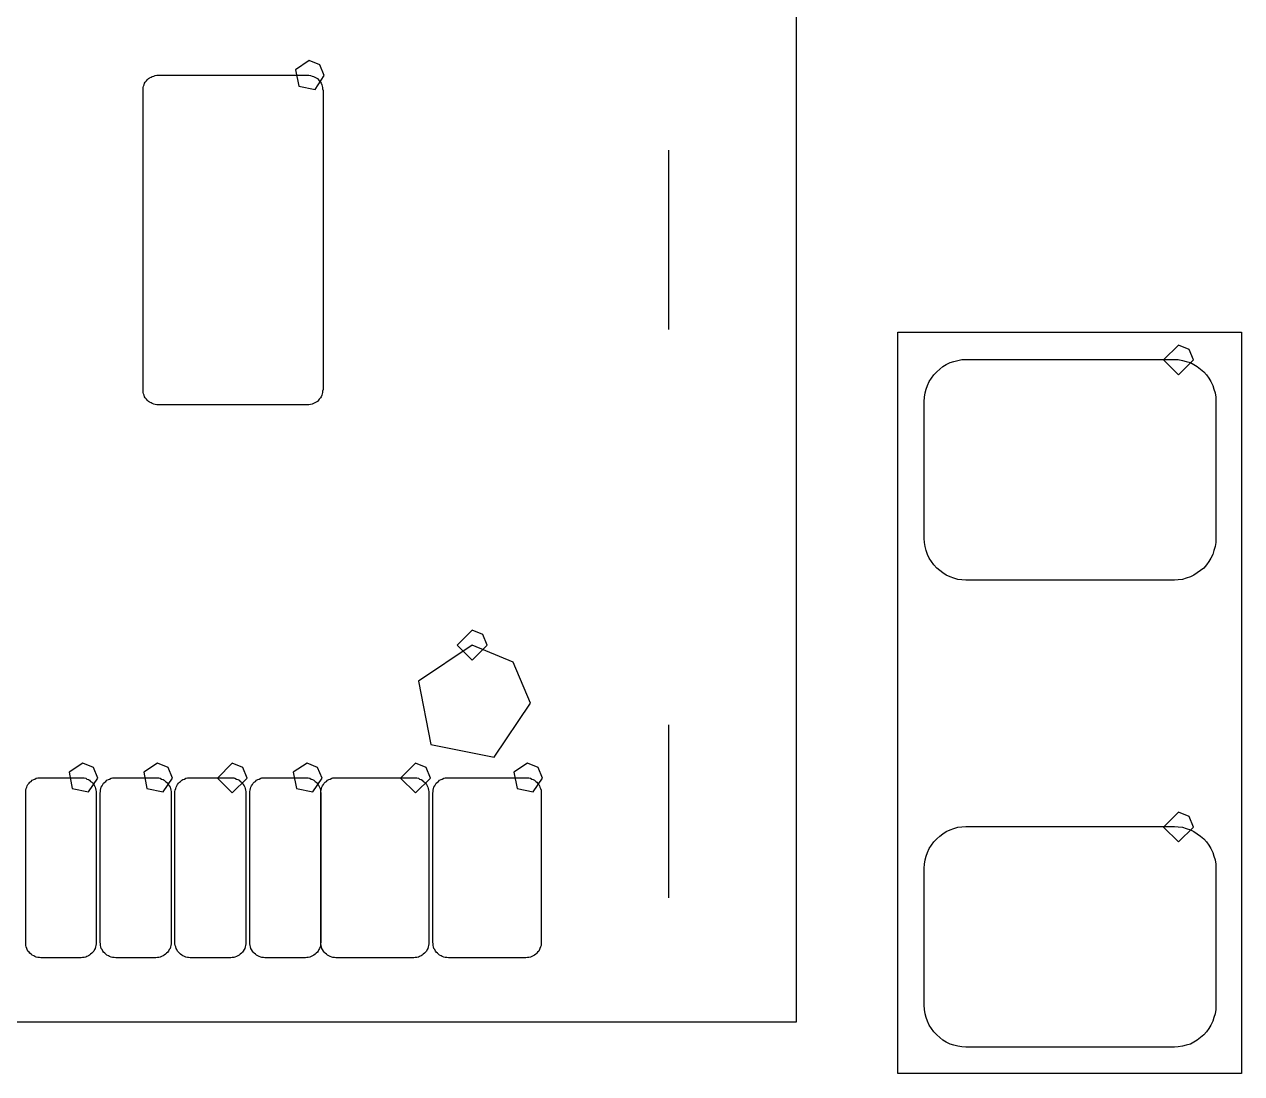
# Model space of a CAD drawing. Extents: x 114 to 258, y 8 to 198.
# Drawn here: x 141.56 to 149.7, y 180.33 to 187.35 of the extents above; entities that cross this region are included whole.
import ezdxf

# ---------------------------------------------------------------- set-up
doc = ezdxf.new("R2010")
doc.units = 0

msp = doc.modelspace()

# ---------------------------------------------------------------- linework, layer by layer
at = {"layer": 'Layer 1', "color": 7}
for points in [[(146.71802, 188.61004), (146.71802, 180.67508)], [(143.461232, 187.107757), (143.368844, 187.046026), (143.390521, 186.937046), (143.4995, 186.915369), (143.561232, 187.007757), (143.531943, 187.078468), (143.461232, 187.107757), (143.461232, 187.107757)], [(142.35176, 186.93618), (142.35684, 186.94634)], [(142.35684, 186.94634), (142.35938, 186.9565)], [(142.35938, 186.9565), (142.36446, 186.96412)], [(142.36446, 186.96412), (142.37208, 186.97174)], [(142.37208, 186.97174), (142.37716, 186.97936)], [(142.37716, 186.97936), (142.38478, 186.98698)], [(142.38478, 186.98698), (142.3924, 186.99206)], [(142.3924, 186.99206), (142.40256, 186.99714)], [(142.40256, 186.99714), (142.41018, 187.00222)], [(142.41018, 187.00222), (142.42034, 187.00476)], [(142.42034, 187.00476), (142.4305, 187.0073)], [(142.4305, 187.0073), (142.44066, 187.00984)], [(142.44066, 187.00984), (142.45082, 187.00984)], [(142.45082, 187.00984), (143.44904, 187.00984)], [(143.44904, 187.00984), (143.4592, 187.00984)], [(143.4592, 187.00984), (143.46936, 187.0073)], [(143.46936, 187.0073), (143.47952, 187.00476)], [(143.47952, 187.00476), (143.48968, 187.00222)], [(143.48968, 187.00222), (143.4973, 186.99714)], [(143.4973, 186.99714), (143.50746, 186.99206)], [(143.50746, 186.99206), (143.51508, 186.98698)], [(143.51508, 186.98698), (143.5227, 186.97936)], [(143.5227, 186.97936), (143.52778, 186.97174)], [(143.52778, 186.97174), (143.5354, 186.96412)], [(143.5354, 186.96412), (143.54048, 186.9565)], [(143.54048, 186.9565), (143.54556, 186.94634)], [(143.54556, 186.94634), (143.5481, 186.93618)], [(142.34922, 186.92856), (142.35176, 186.93618)], [(142.34922, 186.9184), (142.34922, 186.92856)], [(142.34922, 186.90824), (142.34922, 186.9184)], [(142.34922, 184.90672), (142.34922, 186.90824)], [(143.5481, 186.93618), (143.55064, 186.92856)], [(143.55064, 186.92856), (143.55064, 186.9184)], [(143.55064, 186.9184), (143.55318, 186.90824)], [(143.55318, 186.90824), (143.55318, 184.90672)], [(145.86712, 185.30804), (145.86712, 186.50946)], [(145.86712, 185.30804), (145.86712, 186.50946)], [(147.39874, 185.29026), (149.69744, 185.29026)], [(147.39874, 180.32964), (147.39874, 185.29026)], [(149.69744, 185.29026), (149.69744, 180.32964)], [(149.275292, 185.204891), (149.175292, 185.104891), (149.275292, 185.004891), (149.375292, 185.104891), (149.346003, 185.175602), (149.275292, 185.204891), (149.275292, 185.204891)], [(147.69846, 185.06166), (147.72132, 185.07436)], [(147.72132, 185.07436), (147.74672, 185.08706)], [(147.74672, 185.08706), (147.77212, 185.09468)], [(147.77212, 185.09468), (147.80006, 185.1023)], [(147.80006, 185.1023), (147.82546, 185.10738)], [(147.82546, 185.10738), (147.8534, 185.10738)], [(147.8534, 185.10738), (149.24786, 185.10738)], [(149.24786, 185.10738), (149.27326, 185.10738)], [(149.27326, 185.10738), (149.3012, 185.1023)], [(149.3012, 185.1023), (149.3266, 185.09468)], [(149.3266, 185.09468), (149.35454, 185.08706)], [(149.35454, 185.08706), (149.3774, 185.07436)], [(149.3774, 185.07436), (149.40026, 185.06166)], [(147.62226, 184.98292), (147.6375, 185.00578)], [(147.6375, 185.00578), (147.65782, 185.0261)], [(147.65782, 185.0261), (147.67814, 185.04388)], [(147.67814, 185.04388), (147.69846, 185.06166)], [(149.40026, 185.06166), (149.42312, 185.04388)], [(149.42312, 185.04388), (149.44344, 185.0261)], [(149.44344, 185.0261), (149.46122, 185.00578)], [(149.46122, 185.00578), (149.479, 184.98292)], [(147.58162, 184.88386), (147.5867, 184.90926)], [(147.5867, 184.90926), (147.59686, 184.93466)], [(147.59686, 184.93466), (147.60702, 184.96006)], [(147.60702, 184.96006), (147.62226, 184.98292)], [(149.479, 184.98292), (149.4917, 184.96006)], [(149.4917, 184.96006), (149.5044, 184.93466)], [(149.5044, 184.93466), (149.51202, 184.90926)], [(149.51202, 184.90926), (149.51964, 184.88386)], [(142.34922, 184.89656), (142.34922, 184.90672)], [(142.34922, 184.8864), (142.34922, 184.89656)], [(142.35176, 184.87878), (142.34922, 184.8864)], [(142.35684, 184.86862), (142.35176, 184.87878)], [(142.35938, 184.85846), (142.35684, 184.86862)], [(142.36446, 184.85084), (142.35938, 184.85846)], [(142.37208, 184.84322), (142.36446, 184.85084)], [(142.37716, 184.8356), (142.37208, 184.84322)], [(142.38478, 184.82798), (142.37716, 184.8356)], [(142.3924, 184.8229), (142.38478, 184.82798)], [(143.51508, 184.82798), (143.50746, 184.8229)], [(143.5227, 184.8356), (143.51508, 184.82798)], [(143.52778, 184.84322), (143.5227, 184.8356)], [(143.5354, 184.85084), (143.52778, 184.84322)], [(143.54048, 184.85846), (143.5354, 184.85084)], [(143.54556, 184.86862), (143.54048, 184.85846)], [(143.5481, 184.87878), (143.54556, 184.86862)], [(143.55064, 184.8864), (143.5481, 184.87878)], [(143.55318, 184.90672), (143.55064, 184.89656)], [(143.55064, 184.89656), (143.55064, 184.8864)], [(147.574, 184.82798), (147.57654, 184.85592)], [(147.574, 183.91104), (147.574, 184.82798)], [(147.57654, 184.85592), (147.58162, 184.88386)], [(149.51964, 184.88386), (149.52472, 184.85592)], [(149.52472, 184.85592), (149.52472, 184.82798)], [(149.52472, 184.82798), (149.52472, 183.91104)], [(142.40256, 184.81782), (142.3924, 184.8229)], [(142.41018, 184.81274), (142.40256, 184.81782)], [(142.42034, 184.8102), (142.41018, 184.81274)], [(142.4305, 184.80766), (142.42034, 184.8102)], [(142.44066, 184.80512), (142.4305, 184.80766)], [(142.45082, 184.80512), (142.44066, 184.80512)], [(143.44904, 184.80512), (142.45082, 184.80512)], [(143.4592, 184.80512), (143.44904, 184.80512)], [(143.46936, 184.80766), (143.4592, 184.80512)], [(143.47952, 184.8102), (143.46936, 184.80766)], [(143.48968, 184.81274), (143.47952, 184.8102)], [(143.4973, 184.81782), (143.48968, 184.81274)], [(143.50746, 184.8229), (143.4973, 184.81782)], [(147.57654, 183.8831), (147.574, 183.91104)], [(147.58162, 183.8577), (147.57654, 183.8831)], [(147.5867, 183.82976), (147.58162, 183.8577)], [(149.51964, 183.8577), (149.51202, 183.82976)], [(149.52472, 183.8831), (149.51964, 183.8577)], [(149.52472, 183.91104), (149.52472, 183.8831)], [(147.59686, 183.80436), (147.5867, 183.82976)], [(147.60702, 183.77896), (147.59686, 183.80436)], [(147.62226, 183.7561), (147.60702, 183.77896)], [(149.4917, 183.77896), (149.479, 183.7561)], [(149.5044, 183.80436), (149.4917, 183.77896)], [(149.51202, 183.82976), (149.5044, 183.80436)], [(147.6375, 183.73324), (147.62226, 183.7561)], [(147.65782, 183.71292), (147.6375, 183.73324)], [(147.67814, 183.69514), (147.65782, 183.71292)], [(147.69846, 183.6799), (147.67814, 183.69514)], [(149.42312, 183.69514), (149.40026, 183.6799)], [(149.44344, 183.71292), (149.42312, 183.69514)], [(149.46122, 183.73324), (149.44344, 183.71292)], [(149.479, 183.7561), (149.46122, 183.73324)], [(147.72132, 183.66466), (147.69846, 183.6799)], [(147.74672, 183.6545), (147.72132, 183.66466)], [(147.77212, 183.64434), (147.74672, 183.6545)], [(147.80006, 183.63672), (147.77212, 183.64434)], [(147.82546, 183.63418), (147.80006, 183.63672)], [(147.8534, 183.63164), (147.82546, 183.63418)], [(149.24786, 183.63164), (147.8534, 183.63164)], [(149.27326, 183.63418), (149.24786, 183.63164)], [(149.3012, 183.63672), (149.27326, 183.63418)], [(149.3266, 183.64434), (149.3012, 183.63672)], [(149.35454, 183.6545), (149.3266, 183.64434)], [(149.3774, 183.66466), (149.35454, 183.6545)], [(149.40026, 183.6799), (149.3774, 183.66466)], [(144.5514, 183.296284), (144.4514, 183.196284), (144.5514, 183.096284), (144.6514, 183.196284), (144.622111, 183.266995), (144.5514, 183.296284), (144.5514, 183.296284)], [(144.5514, 183.296284), (144.4514, 183.196284), (144.5514, 183.096284), (144.6514, 183.196284), (144.622111, 183.266995), (144.5514, 183.296284), (144.5514, 183.296284)], [(144.5514, 183.1973), (144.19072, 182.956)], [(144.5514, 183.1973), (144.19072, 182.956)], [(144.82572, 183.083), (144.5514, 183.1973)], [(144.82572, 183.083), (144.5514, 183.1973)], [(144.94002, 182.80868), (144.82572, 183.083)], [(144.94002, 182.80868), (144.82572, 183.083)], [(144.19072, 182.956), (144.27454, 182.53182)], [(144.19072, 182.956), (144.27454, 182.53182)], [(144.69872, 182.448), (144.94002, 182.80868)], [(144.69872, 182.448), (144.94002, 182.80868)], [(145.86712, 181.50566), (145.86712, 182.6639)], [(145.86712, 181.50566), (145.86712, 182.6639)], [(144.27454, 182.53182), (144.69872, 182.448)], [(144.27454, 182.53182), (144.69872, 182.448)], [(141.946376, 182.407792), (141.853988, 182.34606), (141.875665, 182.237081), (141.984644, 182.215404), (142.046376, 182.307792), (142.017087, 182.378503), (141.946376, 182.407792), (141.946376, 182.407792)], [(142.446248, 182.407792), (142.35386, 182.34606), (142.375537, 182.237081), (142.484516, 182.215404), (142.546248, 182.307792), (142.516959, 182.378503), (142.446248, 182.407792), (142.446248, 182.407792)], [(142.946374, 182.407792), (142.846374, 182.307792), (142.946374, 182.207792), (143.046374, 182.307792), (143.017085, 182.378503), (142.946374, 182.407792), (142.946374, 182.407792)], [(143.446246, 182.407792), (143.353858, 182.34606), (143.375535, 182.237081), (143.484514, 182.215404), (143.546246, 182.307792), (143.516957, 182.378503), (143.446246, 182.407792), (143.446246, 182.407792)], [(144.171162, 182.407792), (144.071162, 182.307792), (144.171162, 182.207792), (144.271162, 182.307792), (144.241873, 182.378503), (144.171162, 182.407792), (144.171162, 182.407792)], [(144.921224, 182.407792), (144.828836, 182.34606), (144.850513, 182.237081), (144.959492, 182.215404), (145.021224, 182.307792), (144.991935, 182.378503), (144.921224, 182.407792), (144.921224, 182.407792)], [(141.62532, 182.30068), (141.63548, 182.30576)], [(141.63548, 182.30576), (141.64564, 182.3083)], [(141.64564, 182.3083), (141.6558, 182.3083)], [(141.6558, 182.3083), (141.66596, 182.3083)], [(141.66596, 182.3083), (141.9352, 182.3083)], [(141.9352, 182.3083), (141.94536, 182.3083)], [(141.94536, 182.3083), (141.95552, 182.3083)], [(141.95552, 182.3083), (141.96568, 182.30576)], [(141.96568, 182.30576), (141.9733, 182.30068)], [(142.1257, 182.30068), (142.13586, 182.30576)], [(142.13586, 182.30576), (142.14602, 182.3083)], [(142.14602, 182.3083), (142.15618, 182.3083)], [(142.15618, 182.3083), (142.16634, 182.3083)], [(142.16634, 182.3083), (142.43558, 182.3083)], [(142.43558, 182.3083), (142.44574, 182.3083)], [(142.44574, 182.3083), (142.4559, 182.3083)], [(142.4559, 182.3083), (142.46352, 182.30576)], [(142.46352, 182.30576), (142.47368, 182.30068)], [(142.62608, 182.30068), (142.63624, 182.30576)], [(142.63624, 182.30576), (142.6464, 182.3083)], [(142.6464, 182.3083), (142.65402, 182.3083)], [(142.65402, 182.3083), (142.66418, 182.3083)], [(142.66418, 182.3083), (142.93596, 182.3083)], [(142.93596, 182.3083), (142.94612, 182.3083)], [(142.94612, 182.3083), (142.95628, 182.3083)], [(142.95628, 182.3083), (142.9639, 182.30576)], [(142.9639, 182.30576), (142.97406, 182.30068)], [(143.12646, 182.30068), (143.13662, 182.30576)], [(143.13662, 182.30576), (143.14424, 182.3083)], [(143.14424, 182.3083), (143.1544, 182.3083)], [(143.1544, 182.3083), (143.16456, 182.3083)], [(143.16456, 182.3083), (143.43634, 182.3083)], [(143.43634, 182.3083), (143.44396, 182.3083)], [(143.44396, 182.3083), (143.45412, 182.3083)], [(143.45412, 182.3083), (143.46428, 182.30576)], [(143.46428, 182.30576), (143.47444, 182.30068)], [(143.60144, 182.30068), (143.6116, 182.30576)], [(143.6116, 182.30576), (143.61922, 182.3083)], [(143.61922, 182.3083), (143.62938, 182.3083)], [(143.62938, 182.3083), (143.63954, 182.3083)], [(143.63954, 182.3083), (144.16024, 182.3083)], [(144.16024, 182.3083), (144.1704, 182.3083)], [(144.1704, 182.3083), (144.18056, 182.3083)], [(144.18056, 182.3083), (144.19072, 182.30576)], [(144.19072, 182.30576), (144.19834, 182.30068)], [(144.35074, 182.30068), (144.3609, 182.30576)], [(144.3609, 182.30576), (144.37106, 182.3083)], [(144.37106, 182.3083), (144.38122, 182.3083)], [(144.38122, 182.3083), (144.39138, 182.3083)], [(144.39138, 182.3083), (144.90954, 182.3083)], [(144.90954, 182.3083), (144.9197, 182.3083)], [(144.9197, 182.3083), (144.92986, 182.3083)], [(144.92986, 182.3083), (144.94002, 182.30576)], [(144.94002, 182.30576), (144.95018, 182.30068)], [(141.56436, 182.22702), (141.5669, 182.23718)], [(141.56436, 182.21686), (141.56436, 182.22702)], [(141.5669, 182.23718), (141.57198, 182.24734)], [(141.57198, 182.24734), (141.57452, 182.25496)], [(141.57452, 182.25496), (141.5796, 182.26512)], [(141.5796, 182.26512), (141.58722, 182.27274)], [(141.58722, 182.27274), (141.5923, 182.28036)], [(141.5923, 182.28036), (141.59992, 182.28544)], [(141.59992, 182.28544), (141.60754, 182.29306)], [(141.60754, 182.29306), (141.6177, 182.29814)], [(141.6177, 182.29814), (141.62532, 182.30068)], [(141.9733, 182.30068), (141.98346, 182.29814)], [(141.98346, 182.29814), (141.99108, 182.29306)], [(141.99108, 182.29306), (141.9987, 182.28544)], [(141.9987, 182.28544), (142.00632, 182.28036)], [(142.00632, 182.28036), (142.01394, 182.27274)], [(142.01394, 182.27274), (142.01902, 182.26512)], [(142.01902, 182.26512), (142.0241, 182.25496)], [(142.0241, 182.25496), (142.02918, 182.24734)], [(142.02918, 182.24734), (142.03172, 182.23718)], [(142.03172, 182.23718), (142.03426, 182.22702)], [(142.03426, 182.22702), (142.0368, 182.21686)], [(142.06474, 182.22702), (142.06728, 182.23718)], [(142.06474, 182.21686), (142.06474, 182.22702)], [(142.06728, 182.23718), (142.06982, 182.24734)], [(142.06982, 182.24734), (142.0749, 182.25496)], [(142.0749, 182.25496), (142.07998, 182.26512)], [(142.07998, 182.26512), (142.08506, 182.27274)], [(142.08506, 182.27274), (142.09268, 182.28036)], [(142.09268, 182.28036), (142.1003, 182.28544)], [(142.1003, 182.28544), (142.10792, 182.29306)], [(142.10792, 182.29306), (142.11808, 182.29814)], [(142.11808, 182.29814), (142.1257, 182.30068)], [(142.47368, 182.30068), (142.48384, 182.29814)], [(142.48384, 182.29814), (142.49146, 182.29306)], [(142.49146, 182.29306), (142.49908, 182.28544)], [(142.49908, 182.28544), (142.5067, 182.28036)], [(142.5067, 182.28036), (142.51432, 182.27274)], [(142.51432, 182.27274), (142.5194, 182.26512)], [(142.5194, 182.26512), (142.52448, 182.25496)], [(142.52448, 182.25496), (142.52956, 182.24734)], [(142.52956, 182.24734), (142.5321, 182.23718)], [(142.5321, 182.23718), (142.53464, 182.22702)], [(142.53464, 182.22702), (142.53718, 182.21686)], [(142.56258, 182.21686), (142.56512, 182.22702)], [(142.56512, 182.22702), (142.56766, 182.23718)], [(142.56766, 182.23718), (142.5702, 182.24734)], [(142.5702, 182.24734), (142.57528, 182.25496)], [(142.57528, 182.25496), (142.58036, 182.26512)], [(142.58036, 182.26512), (142.58544, 182.27274)], [(142.58544, 182.27274), (142.59306, 182.28036)], [(142.59306, 182.28036), (142.60068, 182.28544)], [(142.60068, 182.28544), (142.6083, 182.29306)], [(142.6083, 182.29306), (142.61592, 182.29814)], [(142.61592, 182.29814), (142.62608, 182.30068)], [(142.97406, 182.30068), (142.98422, 182.29814)], [(142.98422, 182.29814), (142.99184, 182.29306)], [(142.99184, 182.29306), (142.99946, 182.28544)], [(142.99946, 182.28544), (143.00708, 182.28036)], [(143.00708, 182.28036), (143.0147, 182.27274)], [(143.0147, 182.27274), (143.01978, 182.26512)], [(143.01978, 182.26512), (143.02486, 182.25496)], [(143.02486, 182.25496), (143.02994, 182.24734)], [(143.02994, 182.24734), (143.03248, 182.23718)], [(143.03248, 182.23718), (143.03502, 182.22702)], [(143.03502, 182.22702), (143.03756, 182.21686)], [(143.06296, 182.21686), (143.0655, 182.22702)], [(143.0655, 182.22702), (143.06804, 182.23718)], [(143.06804, 182.23718), (143.07058, 182.24734)], [(143.07058, 182.24734), (143.07566, 182.25496)], [(143.07566, 182.25496), (143.08074, 182.26512)], [(143.08074, 182.26512), (143.08582, 182.27274)], [(143.08582, 182.27274), (143.09344, 182.28036)], [(143.09344, 182.28036), (143.10106, 182.28544)], [(143.10106, 182.28544), (143.10868, 182.29306)], [(143.10868, 182.29306), (143.1163, 182.29814)], [(143.1163, 182.29814), (143.12646, 182.30068)], [(143.47444, 182.30068), (143.48206, 182.29814)], [(143.48206, 182.29814), (143.49222, 182.29306)], [(143.49222, 182.29306), (143.49984, 182.28544)], [(143.49984, 182.28544), (143.50746, 182.28036)], [(143.50746, 182.28036), (143.51508, 182.27274)], [(143.51508, 182.27274), (143.52016, 182.26512)], [(143.52016, 182.26512), (143.52524, 182.25496)], [(143.52524, 182.25496), (143.53032, 182.24734)], [(143.53032, 182.24734), (143.53286, 182.23718)], [(143.53286, 182.23718), (143.5354, 182.22702)], [(143.5354, 182.22702), (143.5354, 182.21686)], [(143.53794, 182.21686), (143.54048, 182.22702)], [(143.54048, 182.22702), (143.54302, 182.23718)], [(143.54302, 182.23718), (143.54556, 182.24734)], [(143.54556, 182.24734), (143.55064, 182.25496)], [(143.55064, 182.25496), (143.55572, 182.26512)], [(143.55572, 182.26512), (143.5608, 182.27274)], [(143.5608, 182.27274), (143.56842, 182.28036)], [(143.56842, 182.28036), (143.57604, 182.28544)], [(143.57604, 182.28544), (143.58366, 182.29306)], [(143.58366, 182.29306), (143.59128, 182.29814)], [(143.59128, 182.29814), (143.60144, 182.30068)], [(144.19834, 182.30068), (144.2085, 182.29814)], [(144.2085, 182.29814), (144.21612, 182.29306)], [(144.21612, 182.29306), (144.22374, 182.28544)], [(144.22374, 182.28544), (144.23136, 182.28036)], [(144.23136, 182.28036), (144.23898, 182.27274)], [(144.23898, 182.27274), (144.24406, 182.26512)], [(144.24406, 182.26512), (144.24914, 182.25496)], [(144.24914, 182.25496), (144.25422, 182.24734)], [(144.25422, 182.24734), (144.25676, 182.23718)], [(144.25676, 182.23718), (144.2593, 182.22702)], [(144.2593, 182.22702), (144.26184, 182.21686)], [(144.28978, 182.22702), (144.29232, 182.23718)], [(144.28978, 182.21686), (144.28978, 182.22702)], [(144.29232, 182.23718), (144.29486, 182.24734)], [(144.29486, 182.24734), (144.29994, 182.25496)], [(144.29994, 182.25496), (144.30502, 182.26512)], [(144.30502, 182.26512), (144.3101, 182.27274)], [(144.3101, 182.27274), (144.31772, 182.28036)], [(144.31772, 182.28036), (144.32534, 182.28544)], [(144.32534, 182.28544), (144.33296, 182.29306)], [(144.33296, 182.29306), (144.34312, 182.29814)], [(144.34312, 182.29814), (144.35074, 182.30068)], [(144.95018, 182.30068), (144.9578, 182.29814)], [(144.9578, 182.29814), (144.96796, 182.29306)], [(144.96796, 182.29306), (144.97558, 182.28544)], [(144.97558, 182.28544), (144.9832, 182.28036)], [(144.9832, 182.28036), (144.98828, 182.27274)], [(144.98828, 182.27274), (144.9959, 182.26512)], [(144.9959, 182.26512), (145.00098, 182.25496)], [(145.00098, 182.25496), (145.00352, 182.24734)], [(145.00352, 182.24734), (145.0086, 182.23718)], [(145.0086, 182.23718), (145.01114, 182.22702)], [(145.01114, 182.22702), (145.01114, 182.21686)], [(141.56436, 182.2067), (141.56436, 182.21686)], [(141.56436, 181.20848), (141.56436, 182.2067)], [(142.0368, 182.21686), (142.0368, 182.2067)], [(142.0368, 182.2067), (142.0368, 181.20848)], [(142.0622, 182.2067), (142.06474, 182.21686)], [(142.0622, 181.20848), (142.0622, 182.2067)], [(142.53718, 182.21686), (142.53718, 182.2067)], [(142.53718, 182.2067), (142.53718, 181.20848)], [(142.56258, 182.2067), (142.56258, 182.21686)], [(142.56258, 181.20848), (142.56258, 182.2067)], [(143.03756, 182.21686), (143.03756, 182.2067)], [(143.03756, 182.2067), (143.03756, 181.20848)], [(143.06296, 182.2067), (143.06296, 182.21686)], [(143.06296, 181.20848), (143.06296, 182.2067)], [(143.5354, 182.21686), (143.53794, 182.2067)], [(143.53794, 182.2067), (143.53794, 182.21686)], [(143.53794, 181.20848), (143.53794, 182.2067)], [(143.53794, 182.2067), (143.53794, 181.20848)], [(144.26184, 182.21686), (144.26184, 182.2067)], [(144.26184, 182.2067), (144.26184, 181.20848)], [(144.28724, 182.2067), (144.28978, 182.21686)], [(144.28724, 181.20848), (144.28724, 182.2067)], [(145.01114, 182.21686), (145.01114, 182.2067)], [(145.01114, 182.2067), (145.01114, 181.20848)], [(149.275292, 182.079878), (149.175292, 181.979878), (149.275292, 181.879878), (149.375292, 181.979878), (149.346003, 182.050589), (149.275292, 182.079878), (149.275292, 182.079878)], [(147.77212, 181.97048), (147.80006, 181.9781)], [(147.80006, 181.9781), (147.82546, 181.98064)], [(147.82546, 181.98064), (147.8534, 181.98318)], [(147.8534, 181.98318), (149.24786, 181.98318)], [(149.24786, 181.98318), (149.27326, 181.98064)], [(149.27326, 181.98064), (149.3012, 181.9781)], [(149.3012, 181.9781), (149.3266, 181.97048)], [(147.6375, 181.88158), (147.65782, 181.9019)], [(147.65782, 181.9019), (147.67814, 181.91968)], [(147.67814, 181.91968), (147.69846, 181.93492)], [(147.69846, 181.93492), (147.72132, 181.95016)], [(147.72132, 181.95016), (147.74672, 181.96032)], [(147.74672, 181.96032), (147.77212, 181.97048)], [(149.3266, 181.97048), (149.35454, 181.96032)], [(149.35454, 181.96032), (149.3774, 181.95016)], [(149.3774, 181.95016), (149.40026, 181.93492)], [(149.40026, 181.93492), (149.42312, 181.91968)], [(149.42312, 181.91968), (149.44344, 181.9019)], [(149.44344, 181.9019), (149.46122, 181.88158)], [(147.59686, 181.81046), (147.60702, 181.83586)], [(147.60702, 181.83586), (147.62226, 181.85872)], [(147.62226, 181.85872), (147.6375, 181.88158)], [(149.46122, 181.88158), (149.479, 181.85872)], [(149.479, 181.85872), (149.4917, 181.83586)], [(149.4917, 181.83586), (149.5044, 181.81046)], [(147.57654, 181.73172), (147.58162, 181.75966)], [(147.58162, 181.75966), (147.5867, 181.78506)], [(147.5867, 181.78506), (147.59686, 181.81046)], [(149.5044, 181.81046), (149.51202, 181.78506)], [(149.51202, 181.78506), (149.51964, 181.75966)], [(149.51964, 181.75966), (149.52472, 181.73172)], [(147.574, 181.70378), (147.57654, 181.73172)], [(147.574, 180.78684), (147.574, 181.70378)], [(149.52472, 181.73172), (149.52472, 181.70378)], [(149.52472, 181.70378), (149.52472, 180.78684)], [(141.56436, 181.19832), (141.56436, 181.20848)], [(141.56436, 181.18816), (141.56436, 181.19832)], [(141.5669, 181.178), (141.56436, 181.18816)], [(141.57198, 181.16784), (141.5669, 181.178)], [(141.57452, 181.16022), (141.57198, 181.16784)], [(142.02918, 181.16784), (142.0241, 181.16022)], [(142.03172, 181.178), (142.02918, 181.16784)], [(142.03426, 181.18816), (142.03172, 181.178)], [(142.0368, 181.19832), (142.03426, 181.18816)], [(142.0368, 181.20848), (142.0368, 181.19832)], [(142.06474, 181.19832), (142.0622, 181.20848)], [(142.06474, 181.18816), (142.06474, 181.19832)], [(142.06728, 181.178), (142.06474, 181.18816)], [(142.06982, 181.16784), (142.06728, 181.178)], [(142.0749, 181.16022), (142.06982, 181.16784)], [(142.52956, 181.16784), (142.52448, 181.16022)], [(142.5321, 181.178), (142.52956, 181.16784)], [(142.53464, 181.18816), (142.5321, 181.178)], [(142.53718, 181.19832), (142.53464, 181.18816)], [(142.53718, 181.20848), (142.53718, 181.19832)], [(142.56258, 181.19832), (142.56258, 181.20848)], [(142.56512, 181.18816), (142.56258, 181.19832)], [(142.56766, 181.178), (142.56512, 181.18816)], [(142.5702, 181.16784), (142.56766, 181.178)], [(142.57528, 181.16022), (142.5702, 181.16784)], [(143.02994, 181.16784), (143.02486, 181.16022)], [(143.03248, 181.178), (143.02994, 181.16784)], [(143.03502, 181.18816), (143.03248, 181.178)], [(143.03756, 181.19832), (143.03502, 181.18816)], [(143.03756, 181.20848), (143.03756, 181.19832)], [(143.06296, 181.19832), (143.06296, 181.20848)], [(143.0655, 181.18816), (143.06296, 181.19832)], [(143.06804, 181.178), (143.0655, 181.18816)], [(143.07058, 181.16784), (143.06804, 181.178)], [(143.07566, 181.16022), (143.07058, 181.16784)], [(143.53032, 181.16784), (143.52524, 181.16022)], [(143.53286, 181.178), (143.53032, 181.16784)], [(143.5354, 181.18816), (143.53286, 181.178)], [(143.53794, 181.20848), (143.5354, 181.19832)], [(143.5354, 181.19832), (143.5354, 181.18816)], [(143.53794, 181.19832), (143.53794, 181.20848)], [(143.54048, 181.18816), (143.53794, 181.19832)], [(143.54302, 181.178), (143.54048, 181.18816)], [(143.54556, 181.16784), (143.54302, 181.178)], [(143.55064, 181.16022), (143.54556, 181.16784)], [(144.25422, 181.16784), (144.24914, 181.16022)], [(144.25676, 181.178), (144.25422, 181.16784)], [(144.2593, 181.18816), (144.25676, 181.178)], [(144.26184, 181.19832), (144.2593, 181.18816)], [(144.26184, 181.20848), (144.26184, 181.19832)], [(144.28978, 181.19832), (144.28724, 181.20848)], [(144.28978, 181.18816), (144.28978, 181.19832)], [(144.29232, 181.178), (144.28978, 181.18816)], [(144.29486, 181.16784), (144.29232, 181.178)], [(144.29994, 181.16022), (144.29486, 181.16784)], [(145.00352, 181.16784), (145.00098, 181.16022)], [(145.0086, 181.178), (145.00352, 181.16784)], [(145.01114, 181.18816), (145.0086, 181.178)], [(145.01114, 181.20848), (145.01114, 181.19832)], [(145.01114, 181.19832), (145.01114, 181.18816)], [(141.5796, 181.15006), (141.57452, 181.16022)], [(141.58722, 181.14244), (141.5796, 181.15006)], [(141.5923, 181.13482), (141.58722, 181.14244)], [(141.59992, 181.12974), (141.5923, 181.13482)], [(141.60754, 181.12212), (141.59992, 181.12974)], [(141.6177, 181.11704), (141.60754, 181.12212)], [(141.62532, 181.1145), (141.6177, 181.11704)], [(141.63548, 181.10942), (141.62532, 181.1145)], [(141.64564, 181.10688), (141.63548, 181.10942)], [(141.6558, 181.10688), (141.64564, 181.10688)], [(141.66596, 181.10434), (141.6558, 181.10688)], [(141.9352, 181.10434), (141.66596, 181.10434)], [(141.94536, 181.10688), (141.9352, 181.10434)], [(141.95552, 181.10688), (141.94536, 181.10688)], [(141.96568, 181.10942), (141.95552, 181.10688)], [(141.9733, 181.1145), (141.96568, 181.10942)], [(141.98346, 181.11704), (141.9733, 181.1145)], [(141.99108, 181.12212), (141.98346, 181.11704)], [(141.9987, 181.12974), (141.99108, 181.12212)], [(142.00632, 181.13482), (141.9987, 181.12974)], [(142.01394, 181.14244), (142.00632, 181.13482)], [(142.01902, 181.15006), (142.01394, 181.14244)], [(142.0241, 181.16022), (142.01902, 181.15006)], [(142.07998, 181.15006), (142.0749, 181.16022)], [(142.08506, 181.14244), (142.07998, 181.15006)], [(142.09268, 181.13482), (142.08506, 181.14244)], [(142.1003, 181.12974), (142.09268, 181.13482)], [(142.10792, 181.12212), (142.1003, 181.12974)], [(142.11808, 181.11704), (142.10792, 181.12212)], [(142.1257, 181.1145), (142.11808, 181.11704)], [(142.13586, 181.10942), (142.1257, 181.1145)], [(142.14602, 181.10688), (142.13586, 181.10942)], [(142.15618, 181.10688), (142.14602, 181.10688)], [(142.16634, 181.10434), (142.15618, 181.10688)], [(142.43558, 181.10434), (142.16634, 181.10434)], [(142.44574, 181.10688), (142.43558, 181.10434)], [(142.4559, 181.10688), (142.44574, 181.10688)], [(142.46352, 181.10942), (142.4559, 181.10688)], [(142.47368, 181.1145), (142.46352, 181.10942)], [(142.48384, 181.11704), (142.47368, 181.1145)], [(142.49146, 181.12212), (142.48384, 181.11704)], [(142.49908, 181.12974), (142.49146, 181.12212)], [(142.5067, 181.13482), (142.49908, 181.12974)], [(142.51432, 181.14244), (142.5067, 181.13482)], [(142.5194, 181.15006), (142.51432, 181.14244)], [(142.52448, 181.16022), (142.5194, 181.15006)], [(142.58036, 181.15006), (142.57528, 181.16022)], [(142.58544, 181.14244), (142.58036, 181.15006)], [(142.59306, 181.13482), (142.58544, 181.14244)], [(142.60068, 181.12974), (142.59306, 181.13482)], [(142.6083, 181.12212), (142.60068, 181.12974)], [(142.61592, 181.11704), (142.6083, 181.12212)], [(142.62608, 181.1145), (142.61592, 181.11704)], [(142.63624, 181.10942), (142.62608, 181.1145)], [(142.6464, 181.10688), (142.63624, 181.10942)], [(142.65402, 181.10688), (142.6464, 181.10688)], [(142.66418, 181.10434), (142.65402, 181.10688)], [(142.93596, 181.10434), (142.66418, 181.10434)], [(142.94612, 181.10688), (142.93596, 181.10434)], [(142.95628, 181.10688), (142.94612, 181.10688)], [(142.9639, 181.10942), (142.95628, 181.10688)], [(142.97406, 181.1145), (142.9639, 181.10942)], [(142.98422, 181.11704), (142.97406, 181.1145)], [(142.99184, 181.12212), (142.98422, 181.11704)], [(142.99946, 181.12974), (142.99184, 181.12212)], [(143.00708, 181.13482), (142.99946, 181.12974)], [(143.0147, 181.14244), (143.00708, 181.13482)], [(143.01978, 181.15006), (143.0147, 181.14244)], [(143.02486, 181.16022), (143.01978, 181.15006)], [(143.08074, 181.15006), (143.07566, 181.16022)], [(143.08582, 181.14244), (143.08074, 181.15006)], [(143.09344, 181.13482), (143.08582, 181.14244)], [(143.10106, 181.12974), (143.09344, 181.13482)], [(143.10868, 181.12212), (143.10106, 181.12974)], [(143.1163, 181.11704), (143.10868, 181.12212)], [(143.12646, 181.1145), (143.1163, 181.11704)], [(143.13662, 181.10942), (143.12646, 181.1145)], [(143.14424, 181.10688), (143.13662, 181.10942)], [(143.1544, 181.10688), (143.14424, 181.10688)], [(143.16456, 181.10434), (143.1544, 181.10688)], [(143.43634, 181.10434), (143.16456, 181.10434)], [(143.44396, 181.10688), (143.43634, 181.10434)], [(143.45412, 181.10688), (143.44396, 181.10688)], [(143.46428, 181.10942), (143.45412, 181.10688)], [(143.47444, 181.1145), (143.46428, 181.10942)], [(143.48206, 181.11704), (143.47444, 181.1145)], [(143.49222, 181.12212), (143.48206, 181.11704)], [(143.49984, 181.12974), (143.49222, 181.12212)], [(143.50746, 181.13482), (143.49984, 181.12974)], [(143.51508, 181.14244), (143.50746, 181.13482)], [(143.52016, 181.15006), (143.51508, 181.14244)], [(143.52524, 181.16022), (143.52016, 181.15006)], [(143.55572, 181.15006), (143.55064, 181.16022)], [(143.5608, 181.14244), (143.55572, 181.15006)], [(143.56842, 181.13482), (143.5608, 181.14244)], [(143.57604, 181.12974), (143.56842, 181.13482)], [(143.58366, 181.12212), (143.57604, 181.12974)], [(143.59128, 181.11704), (143.58366, 181.12212)], [(143.60144, 181.1145), (143.59128, 181.11704)], [(143.6116, 181.10942), (143.60144, 181.1145)], [(143.61922, 181.10688), (143.6116, 181.10942)], [(143.62938, 181.10688), (143.61922, 181.10688)], [(143.63954, 181.10434), (143.62938, 181.10688)], [(144.16024, 181.10434), (143.63954, 181.10434)], [(144.1704, 181.10688), (144.16024, 181.10434)], [(144.18056, 181.10688), (144.1704, 181.10688)], [(144.19072, 181.10942), (144.18056, 181.10688)], [(144.19834, 181.1145), (144.19072, 181.10942)], [(144.2085, 181.11704), (144.19834, 181.1145)], [(144.21612, 181.12212), (144.2085, 181.11704)], [(144.22374, 181.12974), (144.21612, 181.12212)], [(144.23136, 181.13482), (144.22374, 181.12974)], [(144.23898, 181.14244), (144.23136, 181.13482)], [(144.24406, 181.15006), (144.23898, 181.14244)], [(144.24914, 181.16022), (144.24406, 181.15006)], [(144.30502, 181.15006), (144.29994, 181.16022)], [(144.3101, 181.14244), (144.30502, 181.15006)], [(144.31772, 181.13482), (144.3101, 181.14244)], [(144.32534, 181.12974), (144.31772, 181.13482)], [(144.33296, 181.12212), (144.32534, 181.12974)], [(144.34312, 181.11704), (144.33296, 181.12212)], [(144.35074, 181.1145), (144.34312, 181.11704)], [(144.3609, 181.10942), (144.35074, 181.1145)], [(144.37106, 181.10688), (144.3609, 181.10942)], [(144.38122, 181.10688), (144.37106, 181.10688)], [(144.39138, 181.10434), (144.38122, 181.10688)], [(144.90954, 181.10434), (144.39138, 181.10434)], [(144.9197, 181.10688), (144.90954, 181.10434)], [(144.92986, 181.10688), (144.9197, 181.10688)], [(144.94002, 181.10942), (144.92986, 181.10688)], [(144.95018, 181.1145), (144.94002, 181.10942)], [(144.9578, 181.11704), (144.95018, 181.1145)], [(144.96796, 181.12212), (144.9578, 181.11704)], [(144.97558, 181.12974), (144.96796, 181.12212)], [(144.9832, 181.13482), (144.97558, 181.12974)], [(144.98828, 181.14244), (144.9832, 181.13482)], [(144.9959, 181.15006), (144.98828, 181.14244)], [(145.00098, 181.16022), (144.9959, 181.15006)], [(147.57654, 180.7589), (147.574, 180.78684)], [(147.58162, 180.73096), (147.57654, 180.7589)], [(149.52472, 180.7589), (149.51964, 180.73096)], [(149.52472, 180.78684), (149.52472, 180.7589)], [(146.71802, 180.67508), (136.37768, 180.67508)], [(147.5867, 180.70556), (147.58162, 180.73096)], [(147.59686, 180.68016), (147.5867, 180.70556)], [(147.60702, 180.65476), (147.59686, 180.68016)], [(149.5044, 180.68016), (149.4917, 180.65476)], [(149.51202, 180.70556), (149.5044, 180.68016)], [(149.51964, 180.73096), (149.51202, 180.70556)], [(147.62226, 180.6319), (147.60702, 180.65476)], [(147.6375, 180.60904), (147.62226, 180.6319)], [(147.65782, 180.58872), (147.6375, 180.60904)], [(149.46122, 180.60904), (149.44344, 180.58872)], [(149.479, 180.6319), (149.46122, 180.60904)], [(149.4917, 180.65476), (149.479, 180.6319)], [(147.67814, 180.57094), (147.65782, 180.58872)], [(147.69846, 180.55316), (147.67814, 180.57094)], [(147.72132, 180.54046), (147.69846, 180.55316)], [(147.74672, 180.52776), (147.72132, 180.54046)], [(147.77212, 180.52014), (147.74672, 180.52776)], [(147.80006, 180.51252), (147.77212, 180.52014)], [(147.82546, 180.50998), (147.80006, 180.51252)], [(149.3012, 180.51252), (149.27326, 180.50998)], [(149.3266, 180.52014), (149.3012, 180.51252)], [(149.35454, 180.52776), (149.3266, 180.52014)], [(149.3774, 180.54046), (149.35454, 180.52776)], [(149.40026, 180.55316), (149.3774, 180.54046)], [(149.42312, 180.57094), (149.40026, 180.55316)], [(149.44344, 180.58872), (149.42312, 180.57094)], [(147.8534, 180.50744), (147.82546, 180.50998)], [(149.24786, 180.50744), (147.8534, 180.50744)], [(149.27326, 180.50998), (149.24786, 180.50744)], [(149.69744, 180.32964), (147.39874, 180.32964)]]:
    msp.add_lwpolyline(points, dxfattribs=at)

doc.saveas('drawing.dxf')
